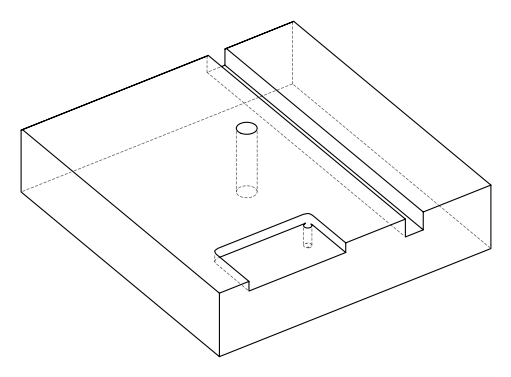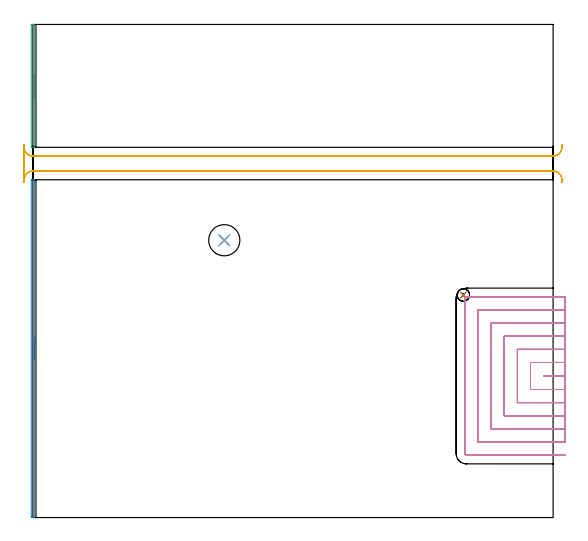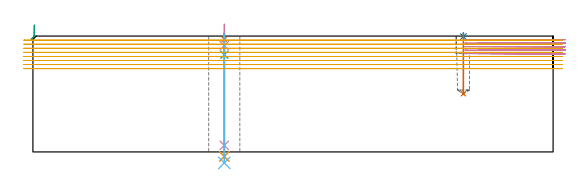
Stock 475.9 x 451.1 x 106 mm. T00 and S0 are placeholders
(PLAN: 11 operations, 7 tool changes, 45.2 min)
(1 SPOT_DRILL | STEP1HOLE | NXT0321_9005460120000 | 0.05 min | 182 mm3)
(2 SPOT_DRILL_1 | STEP1POCKET | NXT0321_9005460120000 | 0.03 min | 1 mm3)
(3 DRILL_BLIND_HOLE_INTO_CENTER | STEP1HOLE | UGT0301_225 | 0.08 min | 1335 mm3)
(4 GUN_DRILL_THROUGH_HOLE | STEP1HOLE | UGT0307_009 | 0.6 min | 10419 mm3)
(5 DRILL_TO_ENLARGE_THROUGH_HOLE | STEP1HOLE | NXT0301_104 | 0.45 min | 4325 mm3)
(6 DRILL_TO_ENLARGE_THROUGH_HOLE_1 | STEP1HOLE | UGT0301_392 | 0.47 min | 51293 mm3)
(7 DRILL_BLIND_HOLE_INTO_CENTER_1 | STEP1POCKET | UGT0301_225 | 0.22 min | 5123 mm3)
(8 AREA_MILL | FG_CHAMFER_SURFACE | UGT0205_001 | 2.63 min | 1223 mm3)
(9 AREA_MILL_1 | FG_CHAMFER_SURFACE_1 | UGT0205_001 | 1.06 min | 449 mm3)
(10 MILL_OPEN_POCKET | POCKET_OPEN | UGT0201_008 | Follow Part, ap 4, ae 75% | 22.07 min | 227418 mm3)
(11 MILL_RECTANGULAR_SLOT | SLOT_RECTANGULAR | UGT0201_008 | Follow Part, ap 4, ae 75% | 17.5 min | 421204 mm3)
(TOOL NXT0321_9005460120000 | NC Spot Drill, 142deg, 12mm, Carbide, Uncoated | D12 PA142 FL30 Z2)
(TOOL UGT0301_225 | Twist Drill 11.4 mm | D11.4 PA118 FL92 Z2)
(TOOL UGT0307_009 | Gun Drill 12 mm | D12 PA130 FL24 Z1)
(TOOL NXT0301_104 | Carbide Drill 14mm [860.1-1400-112A1-MM 2214] | D14 PA140 FL123 Z2)
(TOOL UGT0301_392 | Twist Drill 28.5 mm | D28.5 PA118 FL165 Z2)
(TOOL UGT0205_001 | Chamfer Mill 20 x 3 x 45 deg. | D20 FL50 Z2)
(TOOL UGT0201_008 | End Mill 16 mm | D16 FL32 Z4)
(OP 1 SPOT_DRILL)
G17 G21 G94 G90
T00 M6
G54
G17 G0 G90 X175.1 Y253.7 S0 M3
G43 Z116. H0
G94 G81 G98 Z103. F250. R109.
G80
M5
M2
(OP 2 SPOT_DRILL_1)
G17 G21 G94 G90
T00 M6
G54
G17 G0 G90 X393.8 Y203.6 S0 M3
G43 Z116. H0
G94 G81 G98 Z105.509 F250. R109.
G80
M5
M2
(OP 3 DRILL_BLIND_HOLE_INTO_CENTER)
G17 G21 G94 G90
T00 M6
G54
G17 G0 G90 X175.1 Y253.7 S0 M3
G43 Z116. H0
G94 G81 G98 Z88.9 F250. R108.
G80
M5
M2
(OP 4 GUN_DRILL_THROUGH_HOLE)
G17 G21 G94 G90
T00 M6
G54
G17 G0 G90 X175.1 Y253.7 M8
G43 Z116.831 H0
S716 M3
G94 G1 Z97.202 F125. M26
G4 X.084
Z6. F250.
G4 X.084
Z-4.298 F125.
G4 X.084
M5
M9
G0 Z116.831
M2
(OP 5 DRILL_TO_ENLARGE_THROUGH_HOLE)
G17 G21 G94 G90
T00 M6
G54
G17 G0 G90 X175.1 Y253.7 S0 M3
G43 Z116. H1
G94 G73 G98 Z-4.048 F250. Q13.756 R108.
G80
M5
M2
(OP 6 DRILL_TO_ENLARGE_THROUGH_HOLE_1)
G17 G21 G94 G90
T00 M6
G54
G17 G0 G90 X175.1 Y253.7 S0 M3
G43 Z116. H0
G94 G73 G98 Z-10.062 F250. Q23.212 R108.
G80
M5
M2
(OP 7 DRILL_BLIND_HOLE_INTO_CENTER_1)
G17 G21 G94 G90
T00 M6
G54
G17 G0 G90 X393.8 Y203.6 S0 M3
G43 Z116. H0
G94 G81 G98 Z53.2 F250. R108.
G80
M5
M2
(OP 8 AREA_MILL)
G17 G21 G94 G90
T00 M6
G54
G17 G0 G90 X1.3 Y164.5 S1061 M3
G43 Z116. H0
G94 G1 Y164.462 Z115.128 F250.
Y164.348 Z114.263
Y164.159 Z113.412
Y163.897 Z112.58
Y163.563 Z111.774
Y163.16 Z111.
Y162.692 Z110.264
Y162.16 Z109.572
Y161.571 Z108.929
Y160.928 Z108.339
Y160.236 Z107.808
Y159.5 Z107.34
Y158.726 Z106.937
Y157.92 Z106.603
Y157.088 Z106.341
Y156.237 Z106.152
Y155.372 Z106.038
Y154.5 Z106.
Y0.155
X1.297 Y0.01 Z105.988
X1.276 Y0.007 Z105.967
X0.942 Y0. Z105.641
X0.517 Z105.216
X-0.1 Z104.595
X-1.294 Z103.403
X-1.491 Y0.002 Z103.205
X-1.5 Y0.414 Z103.2
Y308.399
X-1.498 Y308.587 Z103.202
X-1.491 Y308.998 Z103.205
X-1.294 Y309. Z103.403
X-0.1 Z104.595
X0.517 Z105.216
X0.942 Z105.641
X1.276 Y308.993 Z105.967
X1.297 Y308.99 Z105.988
X1.3 Y308.844 Z106.
Y154.5
Y153.628 Z106.038
Y152.764 Z106.152
Y151.912 Z106.341
Y151.08 Z106.603
Y150.274 Z106.937
Y149.5 Z107.34
Y148.764 Z107.808
Y148.072 Z108.339
Y147.429 Z108.929
Y146.84 Z109.572
Y146.309 Z110.264
Y145.84 Z111.
Y145.437 Z111.774
Y145.103 Z112.58
Y144.841 Z113.412
Y144.652 Z114.263
Y144.538 Z115.128
Y144.5 Z116.
M5
M2
(OP 9 AREA_MILL_1)
G17 G21 G94 G90
T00 M6
G54
G17 G0 G90 X1.3 Y404.9 S1061 M3
G43 Z116. H0
G94 G1 Y404.862 Z115.128 F250.
Y404.748 Z114.263
Y404.559 Z113.412
Y404.297 Z112.58
Y403.963 Z111.774
Y403.56 Z111.
Y403.092 Z110.264
Y402.56 Z109.572
Y401.971 Z108.929
Y401.328 Z108.339
Y400.636 Z107.808
Y399.9 Z107.34
Y399.126 Z106.937
Y398.32 Z106.603
Y397.488 Z106.341
Y396.636 Z106.152
Y395.772 Z106.038
Y394.9 Z106.
Y338.827
X1.297 Y338.709 Z105.988
X1.281 Y338.707 Z105.972
X1.007 Y338.7 Z105.706
X0.281 Z104.98
X-0.481 Z104.218
X-0.986 Z103.71
X-1.236 Z103.461
X-1.491 Y338.702 Z103.206
X-1.5 Y338.827 Z103.2
Y450.786
X-1.497 Y450.973 Z103.203
X-1.491 Y451.098 Z103.206
X-1.238 Y451.1 Z103.459
X-0.986 Z103.71
X-0.481 Z104.218
X0.281 Z104.98
X0.786 Z105.485
X1.007 Z105.706
X1.281 Y451.093 Z105.972
X1.297 Y451.091 Z105.988
X1.3 Y450.973 Z106.
Y394.9
Y394.028 Z106.038
Y393.164 Z106.152
Y392.312 Z106.341
Y391.48 Z106.603
Y390.674 Z106.937
Y389.9 Z107.34
Y389.164 Z107.808
Y388.472 Z108.339
Y387.829 Z108.929
Y387.24 Z109.572
Y386.708 Z110.264
Y386.24 Z111.
Y385.837 Z111.774
Y385.503 Z112.58
Y385.241 Z113.412
Y385.052 Z114.263
Y384.938 Z115.128
Y384.9 Z116.
M5
M2
(OP 10 MILL_OPEN_POCKET)
G17 G21 G94 G90
T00 M6
G54
G17 G0 G90 X486.9 Y129.9 S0 M3
G43 Z116. H0
Z102.78
G94 G1 X483.9 F250.
X467.2 F500.
Y129.1
X483.9
X486.9 F250.
Y141.9
X483.9
X455.2 F500.
Y117.1
X483.9
X486.9 F250.
Y153.9
X483.9
X443.2 F500.
Y105.1
X483.9
X486.9 F250.
Y165.9
X483.9
X431.2 F500.
Y93.1
X483.9
X486.9 F250.
Y177.9
X483.9
X419.2 F500.
Y81.1
X483.9
X486.9 F250.
Y189.9
X483.9
X407.2 F500.
Y69.1
X483.9
X486.9 F250.
Y201.9
X483.9
X396.7 F500.
G3 X396.167 Y201.802 R1.5
G1 X395.618 Y201.594
X395.357 Y201.068
G3 X395.2 Y200.4 R1.5
G1 Y58.6
G3 X396.7 Y57.1 R1.5
G1 X483.9
X486.9 F250.
G0 Y129.9 Z99.56
G1 X483.9
X467.2 F500.
Y129.1
X483.9
X486.9 F250.
Y141.9
X483.9
X455.2 F500.
Y117.1
X483.9
X486.9 F250.
Y153.9
X483.9
X443.2 F500.
Y105.1
X483.9
X486.9 F250.
Y165.9
X483.9
X431.2 F500.
Y93.1
X483.9
X486.9 F250.
Y177.9
X483.9
X419.2 F500.
Y81.1
X483.9
X486.9 F250.
Y189.9
X483.9
X407.2 F500.
Y69.1
X483.9
X486.9 F250.
Y201.9
X483.9
X396.7 F500.
G3 X396.167 Y201.802 R1.5
G1 X395.618 Y201.594
X395.357 Y201.068
G3 X395.2 Y200.4 R1.5
G1 Y58.6
G3 X396.7 Y57.1 R1.5
G1 X483.9
X486.9 F250.
G0 Y129.9 Z96.34
G1 X483.9
X467.2 F500.
Y129.1
X483.9
X486.9 F250.
Y141.9
X483.9
X455.2 F500.
Y117.1
X483.9
X486.9 F250.
Y153.9
X483.9
X443.2 F500.
Y105.1
X483.9
X486.9 F250.
Y165.9
X483.9
X431.2 F500.
Y93.1
X483.9
X486.9 F250.
Y177.9
X483.9
X419.2 F500.
Y81.1
X483.9
X486.9 F250.
Y189.9
X483.9
X407.2 F500.
Y69.1
X483.9
X486.9 F250.
Y201.9
X483.9
X396.7 F500.
G3 X396.167 Y201.802 R1.5
G1 X395.618 Y201.594
X395.357 Y201.068
G3 X395.2 Y200.4 R1.5
G1 Y58.6
G3 X396.7 Y57.1 R1.5
G1 X483.9
X486.9 F250.
G0 Y129.9 Z93.12
G1 X483.9
X467.2 F500.
Y129.1
X483.9
X486.9 F250.
Y141.9
X483.9
X455.2 F500.
Y117.1
X483.9
X486.9 F250.
Y153.9
X483.9
X443.2 F500.
Y105.1
X483.9
X486.9 F250.
Y165.9
X483.9
X431.2 F500.
Y93.1
X483.9
X486.9 F250.
Y177.9
X483.9
X419.2 F500.
Y81.1
X483.9
X486.9 F250.
Y189.9
X483.9
X407.2 F500.
Y69.1
X483.9
X486.9 F250.
Y201.9
X483.9
X396.7 F500.
G3 X396.167 Y201.802 R1.5
G1 X395.618 Y201.594
X395.357 Y201.068
G3 X395.2 Y200.4 R1.5
G1 Y58.6
G3 X396.7 Y57.1 R1.5
G1 X483.9
X486.9 F250.
G0 Y129.9 Z89.9
G1 X483.9
X467.2 F500.
Y129.1
X483.9
X486.9 F250.
Y141.9
X483.9
X455.2 F500.
Y117.1
X483.9
X486.9 F250.
Y153.9
X483.9
X443.2 F500.
Y105.1
X483.9
X486.9 F250.
Y165.9
X483.9
X431.2 F500.
Y93.1
X483.9
X486.9 F250.
Y177.9
X483.9
X419.2 F500.
Y81.1
X483.9
X486.9 F250.
Y189.9
X483.9
X407.2 F500.
Y69.1
X483.9
X486.9 F250.
Y201.9
X483.9
X396.7 F500.
G3 X396.167 Y201.802 R1.5
G1 X395.618 Y201.594
X395.357 Y201.068
G3 X395.2 Y200.4 R1.5
G1 Y58.6
G3 X396.7 Y57.1 R1.5
G1 X483.9
X486.9 F250.
G0 Z116.
M5
M2
(OP 11 MILL_RECTANGULAR_SLOT)
G17 G21 G94 G90
T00 M6
G54
G17 G0 G90 X484.13 Y340.997 S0 M3
G43 Z116. H0
Z102.275
G94 G1 X483.87 Y338.008 F250.
G2 X475.9 Y330.7 R8. F500.
G1 X0.
G2 X-7.97 Y338.008 R8.
G1 X-8.23 Y340.997 F250.
Y306.703
X-7.97 Y309.692
G2 X0. Y317. R8. F500.
G1 X475.9
G2 X483.87 Y309.692 R8.
G1 X484.13 Y306.703 F250.
G0 Y340.997 Z98.55
G1 X483.87 Y338.008
G2 X475.9 Y330.7 R8. F500.
G1 X0.
G2 X-7.97 Y338.008 R8.
G1 X-8.23 Y340.997 F250.
Y306.703
X-7.97 Y309.692
G2 X0. Y317. R8. F500.
G1 X475.9
G2 X483.87 Y309.692 R8.
G1 X484.13 Y306.703 F250.
G0 Y340.997 Z94.825
G1 X483.87 Y338.008
G2 X475.9 Y330.7 R8. F500.
G1 X0.
G2 X-7.97 Y338.008 R8.
G1 X-8.23 Y340.997 F250.
Y306.703
X-7.97 Y309.692
G2 X0. Y317. R8. F500.
G1 X475.9
G2 X483.87 Y309.692 R8.
G1 X484.13 Y306.703 F250.
G0 Y340.997 Z91.1
G1 X483.87 Y338.008
G2 X475.9 Y330.7 R8. F500.
G1 X0.
G2 X-7.97 Y338.008 R8.
G1 X-8.23 Y340.997 F250.
Y306.703
X-7.97 Y309.692
G2 X0. Y317. R8. F500.
G1 X475.9
G2 X483.87 Y309.692 R8.
G1 X484.13 Y306.703 F250.
G0 Y340.997 Z87.375
G1 X483.87 Y338.008
G2 X475.9 Y330.7 R8. F500.
G1 X0.
G2 X-7.97 Y338.008 R8.
G1 X-8.23 Y340.997 F250.
Y306.703
X-7.97 Y309.692
G2 X0. Y317. R8. F500.
G1 X475.9
G2 X483.87 Y309.692 R8.
G1 X484.13 Y306.703 F250.
G0 Y340.997 Z83.65
G1 X483.87 Y338.008
G2 X475.9 Y330.7 R8. F500.
G1 X0.
G2 X-7.97 Y338.008 R8.
G1 X-8.23 Y340.997 F250.
Y306.703
X-7.97 Y309.692
G2 X0. Y317. R8. F500.
G1 X475.9
G2 X483.87 Y309.692 R8.
G1 X484.13 Y306.703 F250.
G0 Y340.997 Z79.925
G1 X483.87 Y338.008
G2 X475.9 Y330.7 R8. F500.
G1 X0.
G2 X-7.97 Y338.008 R8.
G1 X-8.23 Y340.997 F250.
Y306.703
X-7.97 Y309.692
G2 X0. Y317. R8. F500.
G1 X475.9
G2 X483.87 Y309.692 R8.
G1 X484.13 Y306.703 F250.
G0 Y340.997 Z76.2
G1 X483.87 Y338.008
G2 X475.9 Y330.7 R8. F500.
G1 X0.
G2 X-7.97 Y338.008 R8.
G1 X-8.23 Y340.997 F250.
Y306.703
X-7.97 Y309.692
G2 X0. Y317. R8. F500.
G1 X475.9
G2 X483.87 Y309.692 R8.
G1 X484.13 Y306.703 F250.
G0 Z116.
M5
M2
